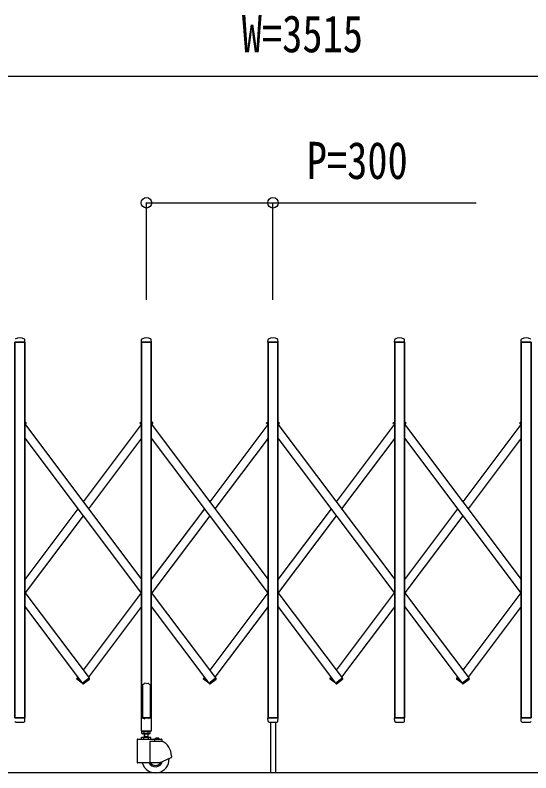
# Model space of a CAD drawing. Units: millimetres, scale not verified. Extents: x -16820 to 16820, y -11880 to 11880.
# Drawn here: x 3325 to 4548, y -2820 to -1026 of the extents above; entities that cross this region are included whole.
import ezdxf
from ezdxf.enums import TextEntityAlignment as Align

# ---------------------------------------------------------------- set-up
doc = ezdxf.new("R2010")
doc.units = ezdxf.units.MM
doc.header["$LTSCALE"] = 50
for name, color, linetype in [('0-2_YKK_11E', 7, 'Continuous'), ('0-4_YKK_13', 4, 'Continuous'), ('0-5_YKK_A1', 4, 'Continuous'), ('0-6_YKK_D', 6, 'Continuous')]:
    doc.layers.add(name, color=color, linetype=linetype)
doc.styles.add('ＭＳ ゴシック', font='')
doc.styles.get('ＭＳ ゴシック').set_extended_font_data('MS Gothic')

msp = doc.modelspace()

# ---------------------------------------------------------------- linework, layer by layer
at = {"layer": '0-2_YKK_11E'}
msp.add_line((6689.82, -2820), (1673.8, -2820), dxfattribs=at)
at = {"layer": '0-4_YKK_13'}
for p, q in [((3348.58, -1799.69), (3348.2, -1793.56)), ((3624.58, -1799.69), (3624.96, -1793.56)), ((3648.58, -1799.69), (3648.2, -1793.56)), ((3924.59, -1799.7), (3924.97, -1793.58)), ((3948.59, -1799.7), (3948.22, -1793.58)), ((4224.59, -1799.7), (4224.97, -1793.58)), ((4248.59, -1799.7), (4248.22, -1793.58)), ((4524.59, -1799.7), (4524.97, -1793.58)), ((3348.28, -1800), (3324.88, -1800)), ((3648.28, -1800), (3624.88, -1800)), ((3948.29, -1800.02), (3924.89, -1800.02)), ((4248.29, -1800.02), (4224.89, -1800.02)), ((4548.29, -1800.02), (4524.89, -1800.02)), ((3351.5, -1990.86), (3348.08, -1988.28)), ((3350.8, -1993.46), (3348.08, -1991.41)), ((3621.66, -1990.86), (3625.08, -1988.28)), ((3622.36, -1993.46), (3625.08, -1991.41)), ((3651.5, -1990.86), (3648.08, -1988.28)), ((3650.8, -1993.46), (3648.08, -1991.41)), ((3921.66, -1990.86), (3925.08, -1988.28)), ((3922.36, -1993.46), (3925.08, -1991.41)), ((3951.51, -1990.87), (3948.09, -1988.3)), ((3950.81, -1993.47), (3948.09, -1991.43)), ((4221.67, -1990.87), (4225.09, -1988.3)), ((4222.37, -1993.47), (4225.09, -1991.43)), ((4251.51, -1990.87), (4248.09, -1988.3)), ((4250.81, -1993.47), (4248.09, -1991.43)), ((4521.67, -1990.87), (4525.09, -1988.3)), ((4522.37, -1993.47), (4525.09, -1991.43)), ((3350.8, -1993.46), (3351.7, -1992.26)), ((3622.36, -1993.46), (3621.46, -1992.26)), ((3650.8, -1993.46), (3651.7, -1992.26)), ((3922.36, -1993.46), (3921.46, -1992.26)), ((3950.81, -1993.47), (3951.71, -1992.27)), ((4222.37, -1993.47), (4221.47, -1992.27)), ((4250.81, -1993.47), (4251.71, -1992.27)), ((4522.37, -1993.47), (4521.47, -1992.27)), ((3472.39, -2595.18), (3471.49, -2596.38)), ((3484.54, -2607.45), (3471.68, -2597.78)), ((3479.43, -2600.48), (3472.39, -2595.18)), ((3484.39, -2607.56), (3500.85, -2595.18)), ((3486.69, -2608.96), (3501.55, -2597.78)), ((3500.85, -2595.18), (3501.75, -2596.38)), ((3772.39, -2595.18), (3771.49, -2596.38)), ((3784.54, -2607.45), (3771.68, -2597.78)), ((3779.43, -2600.48), (3772.39, -2595.18)), ((3784.39, -2607.56), (3800.85, -2595.18)), ((3786.69, -2608.96), (3801.55, -2597.78)), ((3800.85, -2595.18), (3801.75, -2596.38)), ((4072.4, -2595.19), (4071.5, -2596.39)), ((4084.55, -2607.46), (4071.7, -2597.79)), ((4079.44, -2600.49), (4072.4, -2595.19)), ((4084.4, -2607.58), (4100.86, -2595.19)), ((4086.7, -2608.98), (4101.56, -2597.79)), ((4100.86, -2595.19), (4101.76, -2596.39)), ((4372.4, -2595.19), (4371.5, -2596.39)), ((4384.55, -2607.46), (4371.7, -2597.79)), ((4379.44, -2600.49), (4372.4, -2595.19)), ((4384.4, -2607.58), (4400.86, -2595.19)), ((4386.7, -2608.98), (4401.56, -2597.79)), ((4400.86, -2595.19), (4401.76, -2596.39)), ((3484.39, -2607.56), (3485.29, -2608.76)), ((3488.85, -2607.56), (3487.95, -2608.76)), ((3488.85, -2607.56), (3488.7, -2607.45)), ((3627.58, -2611.46), (3627.58, -2689.9)), ((3636.58, -2608.2), (3632.58, -2607.78)), ((3636.58, -2608.2), (3640.58, -2607.78)), ((3640.58, -2607.78), (3641.58, -2608.68)), ((3641.58, -2608.68), (3643.08, -2609.9)), ((3643.08, -2609.9), (3644.58, -2610.92)), ((3644.58, -2610.92), (3645.58, -2611.46)), ((3645.58, -2611.46), (3645.58, -2689.9)), ((3784.39, -2607.56), (3785.29, -2608.76)), ((3788.85, -2607.56), (3787.95, -2608.76)), ((3788.85, -2607.56), (3788.7, -2607.45)), ((4084.4, -2607.58), (4085.3, -2608.78)), ((4088.86, -2607.58), (4087.96, -2608.78)), ((4088.86, -2607.58), (4088.71, -2607.46)), ((4384.4, -2607.58), (4385.3, -2608.78)), ((4388.86, -2607.58), (4387.96, -2608.78)), ((4388.86, -2607.58), (4388.71, -2607.46)), ((3348.28, -2690), (3324.88, -2690)), ((3348.13, -2697.72), (3348.58, -2690.32)), ((3624.28, -2690.5), (3624.28, -2719.9)), ((3627.58, -2689.9), (3624.88, -2689.9)), ((3627.58, -2689.9), (3632.58, -2691.9)), ((3645.58, -2689.9), (3640.58, -2691.9)), ((3648.28, -2689.9), (3645.58, -2689.9)), ((3648.88, -2719.9), (3648.88, -2690.5)), ((3925.05, -2697.73), (3924.59, -2690.34)), ((3948.29, -2690.02), (3924.89, -2690.02)), ((3948.14, -2697.73), (3948.59, -2690.34)), ((4225.05, -2697.73), (4224.59, -2690.34)), ((4248.29, -2690.02), (4224.89, -2690.02)), ((4248.14, -2697.73), (4248.59, -2690.34)), ((4525.05, -2697.73), (4524.59, -2690.34)), ((4548.29, -2690.02), (4524.89, -2690.02)), ((3327.05, -2700), (3346.11, -2700)), ((3348.1, -2698.13), (3348.13, -2697.72)), ((3925.05, -2697.73), (3925.07, -2698.14)), ((3927.07, -2700.02), (3946.12, -2700.02)), ((3948.11, -2698.14), (3948.14, -2697.73)), ((4225.05, -2697.73), (4225.07, -2698.14)), ((4227.07, -2700.02), (4246.12, -2700.02)), ((4248.11, -2698.14), (4248.14, -2697.73)), ((4525.05, -2697.73), (4525.07, -2698.14)), ((4527.07, -2700.02), (4546.12, -2700.02)), ((3624.88, -2720.5), (3648.28, -2720.5))]:
    msp.add_line(p, q, dxfattribs=at)
for points in [[(3630.08, -2609.9), (3628.58, -2610.92), (3627.58, -2611.46)], [(3632.58, -2607.78), (3631.58, -2608.68), (3630.08, -2609.9)]]:
    msp.add_lwpolyline(points, dxfattribs=at)
for centre, radius, start, end in [((3336.58, -1813.9), 23.89, 62.3399, 117.6601), ((3347.21, -1793.62), 1, 3.5, 62.3399), ((3625.95, -1793.62), 1, 117.6601, 176.5), ((3636.58, -1813.9), 23.89, 62.3399, 117.6601), ((3647.21, -1793.62), 1, 3.5, 62.3399), ((3925.97, -1793.64), 1, 117.6601, 176.5), ((3936.59, -1813.91), 23.89, 62.3399, 117.6601), ((3947.22, -1793.64), 1, 3.5, 62.3399), ((4225.97, -1793.64), 1, 117.6601, 176.5), ((4236.59, -1813.91), 23.89, 62.3399, 117.6601), ((4247.22, -1793.64), 1, 3.5, 62.3399), ((4525.97, -1793.64), 1, 117.6601, 176.5), ((4536.59, -1813.91), 23.89, 62.3399, 117.6601), ((3348.28, -1799.7), 0.3, 270, 0), ((3348.28, -1799.7), 0.3, 0, 3.5), ((3624.88, -1799.7), 0.3, 176.5, 180), ((3624.88, -1799.7), 0.3, 180, 270), ((3648.28, -1799.7), 0.3, 270, 0), ((3648.28, -1799.7), 0.3, 0, 3.5), ((3924.89, -1799.72), 0.3, 176.5, 180), ((3924.89, -1799.72), 0.3, 180, 270), ((3948.29, -1799.72), 0.3, 270, 0), ((3948.29, -1799.72), 0.3, 0, 3.5), ((4224.89, -1799.72), 0.3, 176.5, 180), ((4224.89, -1799.72), 0.3, 180, 270), ((4248.29, -1799.72), 0.3, 270, 0), ((4248.29, -1799.72), 0.3, 0, 3.5), ((4524.89, -1799.72), 0.3, 176.5, 180), ((4524.89, -1799.72), 0.3, 180, 270), ((3350.9, -1991.66), 1, 323.04394, 53.04394), ((3622.26, -1991.66), 1, 126.95606, 216.95606), ((3650.9, -1991.66), 1, 323.04394, 53.04394), ((3922.26, -1991.66), 1, 126.95606, 216.95606), ((3950.91, -1991.67), 1, 323.04394, 53.04394), ((4222.27, -1991.67), 1, 126.95606, 216.95606), ((4250.91, -1991.67), 1, 323.04394, 53.04394), ((4522.27, -1991.67), 1, 126.95606, 216.95606), ((3472.28, -2596.98), 1, 143.04394, 233.04394), ((3500.95, -2596.98), 1, 306.95606, 36.95606), ((3772.28, -2596.98), 1, 143.04394, 233.04394), ((3800.95, -2596.98), 1, 306.95606, 36.95606), ((4072.3, -2596.99), 1, 143.04394, 233.04394), ((4100.96, -2596.99), 1, 306.95606, 36.95606), ((4372.3, -2596.99), 1, 143.04394, 233.04394), ((4400.96, -2596.99), 1, 306.95606, 36.95606), ((3486.09, -2608.16), 1, 216.95606, 306.95606), ((3487.15, -2608.16), 1, 233.04394, 323.04394), ((3786.09, -2608.16), 1, 216.95606, 306.95606), ((3787.15, -2608.16), 1, 233.04394, 323.04394), ((4086.1, -2608.18), 1, 216.95606, 306.95606), ((4087.16, -2608.18), 1, 233.04394, 323.04394), ((4386.1, -2608.18), 1, 216.95606, 306.95606), ((4387.16, -2608.18), 1, 233.04394, 323.04394), ((3348.28, -2690.3), 0.3, 356.5, 90), ((3624.88, -2690.5), 0.6, 90, 180), ((3648.28, -2690.5), 0.6, 0, 90), ((3924.89, -2690.32), 0.3, 90, 183.5), ((3948.29, -2690.32), 0.3, 356.5, 90), ((4224.89, -2690.32), 0.3, 90, 183.5), ((4248.29, -2690.32), 0.3, 356.5, 90), ((4524.89, -2690.32), 0.3, 90, 183.5), ((3327.05, -2698), 2, 183.5, 270), ((3346.11, -2698), 2, 270, 356.5), ((3927.07, -2698.02), 2, 183.5, 270), ((3946.12, -2698.02), 2, 270, 356.5), ((4227.07, -2698.02), 2, 183.5, 270), ((4246.12, -2698.02), 2, 270, 356.5), ((4527.07, -2698.02), 2, 183.5, 270), ((4546.12, -2698.02), 2, 270, 356.5), ((3624.88, -2719.9), 0.6, 180, 270), ((3648.28, -2719.9), 0.6, 270, 0)]:
    msp.add_arc(centre, radius, start, end, dxfattribs=at)
at = {"layer": '0-5_YKK_A1'}
for p, q in [((3925.09, -1800.02), (3948.09, -1800.02)), ((3948.09, -1800.02), (3925.09, -1800.02)), ((4225.09, -1800.02), (4248.09, -1800.02)), ((4248.09, -1800.02), (4225.09, -1800.02)), ((3622.6, -1993.28), (3625.08, -1991.41)), ((3922.6, -1993.28), (3925.08, -1991.41)), ((4222.61, -1993.29), (4225.09, -1991.43)), ((4522.61, -1993.29), (4525.09, -1991.43)), ((3348.08, -1993.87), (3625.08, -2362.05)), ((3349.11, -1995.24), (3350.57, -1993.29)), ((3624.09, -1995.25), (3486.6, -2178)), ((3622.6, -1993.28), (3625.08, -1996.57)), ((3648.08, -1993.87), (3925.08, -2362.05)), ((3649.11, -1995.24), (3650.57, -1993.29)), ((3924.09, -1995.25), (3786.6, -2178)), ((3922.6, -1993.28), (3925.08, -1996.57)), ((3948.09, -1993.89), (4225.09, -2362.07)), ((3949.12, -1995.25), (3950.59, -1993.3)), ((4224.1, -1995.27), (4086.62, -2178.01)), ((4222.61, -1993.29), (4225.09, -1996.59)), ((4248.09, -1993.89), (4525.09, -2362.07)), ((4249.12, -1995.25), (4250.59, -1993.3)), ((4524.1, -1995.27), (4386.62, -2178.01)), ((4522.61, -1993.29), (4525.09, -1996.59)), ((3348.08, -2027.14), (3625.08, -2395.32)), ((3625.08, -2027.21), (3499.12, -2194.63)), ((3648.08, -2027.14), (3925.08, -2395.32)), ((3925.08, -2027.21), (3799.12, -2194.63)), ((3948.09, -2027.16), (4225.09, -2395.34)), ((4225.09, -2027.22), (4099.13, -2194.65)), ((4248.09, -2027.16), (4525.09, -2395.34)), ((4525.09, -2027.22), (4399.13, -2194.65)), ((3474.09, -2194.63), (3348.08, -2362.12)), ((3774.09, -2194.63), (3648.08, -2362.12)), ((4074.1, -2194.65), (3948.09, -2362.14)), ((4374.1, -2194.65), (4248.09, -2362.14)), ((3486.6, -2211.26), (3349.12, -2394)), ((3786.6, -2211.26), (3649.12, -2394)), ((4086.62, -2211.28), (3949.13, -2394.02)), ((4386.62, -2211.28), (4249.13, -2394.02)), ((3348.08, -2392.62), (3500.61, -2595.36)), ((3624.1, -2394.02), (3486.62, -2576.76)), ((3648.08, -2392.62), (3800.61, -2595.36)), ((3924.1, -2394.02), (3786.62, -2576.76)), ((3948.09, -2392.64), (4100.62, -2595.37)), ((4224.12, -2394.04), (4086.63, -2576.78)), ((4248.09, -2392.64), (4400.62, -2595.37)), ((4524.12, -2394.04), (4386.63, -2576.78)), ((3348.08, -2425.89), (3484.63, -2607.38)), ((3625.08, -2425.99), (3499.13, -2593.4)), ((3648.08, -2425.89), (3784.63, -2607.38)), ((3925.08, -2425.99), (3799.13, -2593.4)), ((3948.09, -2425.91), (4084.64, -2607.4)), ((4225.09, -2426.01), (4099.14, -2593.41)), ((4248.09, -2425.91), (4384.64, -2607.4)), ((4525.09, -2426.01), (4399.14, -2593.41)), ((3474.1, -2593.4), (3472.63, -2595.36)), ((3479.43, -2600.48), (3472.63, -2595.36)), ((3484.63, -2607.38), (3500.61, -2595.36)), ((3774.1, -2593.4), (3772.63, -2595.36)), ((3779.43, -2600.48), (3772.63, -2595.36)), ((3784.63, -2607.38), (3800.61, -2595.36)), ((4074.12, -2593.41), (4072.64, -2595.37)), ((4079.44, -2600.49), (4072.64, -2595.37)), ((4084.64, -2607.4), (4100.62, -2595.37)), ((4374.12, -2593.41), (4372.64, -2595.37)), ((4379.44, -2600.49), (4372.64, -2595.37)), ((4384.64, -2607.4), (4400.62, -2595.37)), ((3925.09, -2690.02), (3948.09, -2690.02)), ((3948.09, -2690.02), (3925.09, -2690.02)), ((4225.09, -2690.02), (4248.09, -2690.02)), ((4248.09, -2690.02), (4225.09, -2690.02)), ((3930.59, -2700.02), (3930.59, -2820.02)), ((3942.59, -2700.02), (3942.59, -2820.02)), ((3626.12, -2727.05), (3627.43, -2727.8)), ((3627.33, -2720), (3627.33, -2721.8)), ((3631.02, -2727.05), (3631.02, -2722.56)), ((3640.84, -2727.05), (3640.84, -2722.56)), ((3645.75, -2727.05), (3644.43, -2727.8)), ((3614.93, -2741), (3614.93, -2795.5)), ((3615.93, -2740), (3671.93, -2740)), ((3624.96, -2740), (3624.96, -2736)), ((3644.43, -2727.8), (3627.43, -2727.8)), ((3630.45, -2740), (3630.45, -2736)), ((3630.93, -2727.8), (3630.93, -2736)), ((3630.93, -2734), (3640.93, -2734)), ((3631.74, -2734), (3630.93, -2735.41)), ((3631.74, -2727.8), (3631.74, -2734)), ((3640.12, -2727.8), (3640.12, -2734)), ((3640.12, -2734), (3640.93, -2735.41)), ((3640.93, -2736), (3640.93, -2727.8)), ((3641.42, -2740), (3641.42, -2736)), ((3644.88, -2745), (3644.88, -2796.5)), ((3644.94, -2745), (3672.93, -2745)), ((3655.55, -2741), (3655.55, -2745)), ((3666.63, -2739.49), (3657.23, -2739.49)), ((3657.23, -2740), (3657.23, -2739.49)), ((3666.63, -2740), (3657.23, -2740)), ((3666.63, -2740), (3666.63, -2739.49)), ((3672.93, -2741), (3672.93, -2745)), ((3695.93, -2779.92), (3695.93, -2782.81)), ((3667.93, -2796.5), (3615.93, -2796.5)), ((3667.93, -2796.5), (3695.35, -2783.72))]:
    msp.add_line(p, q, dxfattribs=at)
for points in [[(3325.08, -1800), (3348.08, -1800), (3348.08, -2690), (3325.08, -2690)], [(3325.08, -2690), (3348.08, -2690), (3348.08, -1800), (3325.08, -1800)], [(3625.08, -1800), (3648.08, -1800), (3648.08, -2690), (3625.08, -2690)], [(3625.08, -2690), (3648.08, -2690), (3648.08, -1800), (3625.08, -1800)], [(3925.09, -1800.02), (3948.09, -1800.02), (3948.09, -2690.02), (3925.09, -2690.02)], [(3925.09, -2690.02), (3948.09, -2690.02), (3948.09, -1800.02), (3925.09, -1800.02)], [(4225.09, -1800.02), (4248.09, -1800.02), (4248.09, -2690.02), (4225.09, -2690.02)], [(4225.09, -2690.02), (4248.09, -2690.02), (4248.09, -1800.02), (4225.09, -1800.02)], [(4525.09, -1800.02), (4548.09, -1800.02), (4548.09, -2690.02), (4525.09, -2690.02)], [(4525.09, -2690.02), (4548.09, -2690.02), (4548.09, -1800.02), (4525.09, -1800.02)]]:
    msp.add_lwpolyline(points, close=True, dxfattribs=at)
for points in [[(3625.08, -1800), (3648.08, -1800), (3625.08, -1800)], [(3348.08, -1991.41), (3350.56, -1993.28), (3348.08, -1991.41)], [(3648.08, -1991.41), (3650.56, -1993.28), (3648.08, -1991.41)], [(3948.09, -1991.43), (3950.57, -1993.29), (3948.09, -1991.43)], [(4248.09, -1991.43), (4250.57, -1993.29), (4248.09, -1991.43)], [(3626.12, -2727.05), (3626.12, -2722.56), (3627.43, -2721.8)], [(3627.33, -2721.8), (3644.53, -2721.8), (3644.53, -2720)], [(3645.75, -2727.05), (3645.75, -2722.56), (3644.43, -2721.8), (3627.43, -2721.8)], [(3646.9, -2740), (3646.9, -2736), (3624.96, -2736)], [(3659.83, -2737.85), (3660.78, -2739.8), (3661.93, -2740.41)], [(3664.03, -2737.85), (3663.08, -2739.8), (3661.93, -2740.41)]]:
    msp.add_lwpolyline(points, dxfattribs=at)
for centre, radius, start, end in [((3628.57, -2726.15), 4.34, 55.61575, 124.38425), ((3628.57, -2723.46), 4.34, 235.61575, 304.38425), ((3635.93, -2738.05), 16.24, 72.41205, 107.58795), ((3635.93, -2711.56), 16.24, 252.41205, 287.58795), ((3643.29, -2726.15), 4.34, 55.61575, 124.38425), ((3643.29, -2723.46), 4.34, 235.61575, 304.38425), ((3615.93, -2741), 1, 90, 180), ((3654.55, -2741), 1, 0, 90), ((3661.93, -2744.05), 6.55, 44.12696, 135.87304), ((3671.93, -2741), 1, 0, 90), ((3657.93, -2779.92), 38, 0, 66.75044), ((3615.93, -2795.5), 1, 180, 270), ((3657.93, -2787.5), 32.5, 196.07665, 2.6035), ((3657.93, -2787.5), 18, 210, 341.53259), ((3657.93, -2787.5), 15, 216.8699, 329.35772), ((3694.93, -2782.81), 1, 295, 0)]:
    msp.add_arc(centre, radius, start, end, dxfattribs=at)
at = {"layer": '0-6_YKK_D'}
for p, q in [((2429.08, -1170), (5744.08, -1170)), ((3636.58, -1700), (3636.58, -1469)), ((3936.58, -1700), (3936.58, -1469))]:
    msp.add_line(p, q, dxfattribs=at)
msp.add_lwpolyline([(3636.58, -1470), (3936.58, -1470), (4417.78, -1470)], dxfattribs=at)
for centre in [(3636.58, -1470), (3936.58, -1470)]:
    msp.add_circle(centre, 12.5, dxfattribs=at)

# ---------------------------------------------------------------- texts
at = {"layer": '0-6_YKK_D', "style": 'ＭＳ ゴシック', "width": 0.8}
for s, p in [('W=3515', (3862.58, -1140)), ('P=300', (4016.58, -1440))]:
    msp.add_text(s, height=87.98, dxfattribs=at).set_placement(p, align=Align.BOTTOM_LEFT)

doc.saveas('drawing.dxf')
